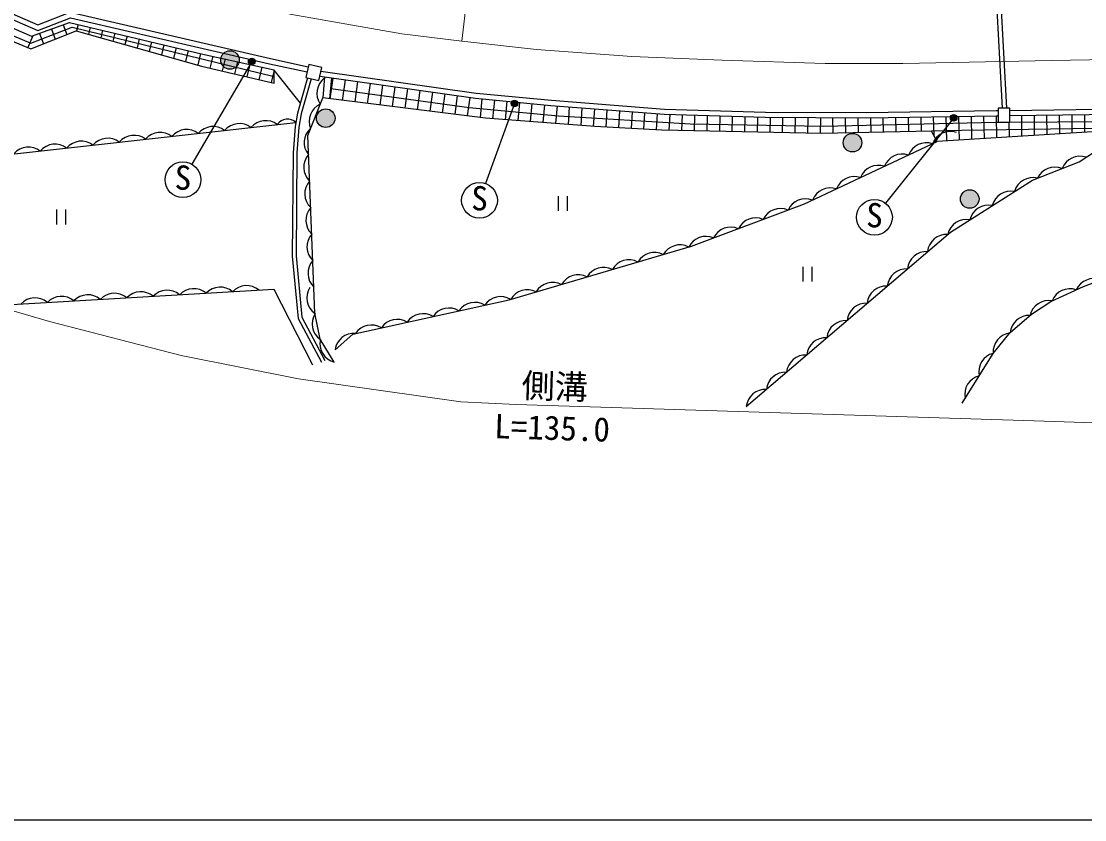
# Model space of a CAD drawing. Units: millimetres at full size, sheet at 1:1000; details may follow other scales. Extents: x 40000 to 680000, y 20000 to 380000.
# Drawn here: x 81760 to 162023, y 205000 to 265236 of the extents above; entities that cross this region are included whole.
import ezdxf
from ezdxf.enums import TextEntityAlignment as Align

# ---------------------------------------------------------------- set-up
doc = ezdxf.new("R2010")
doc.units = ezdxf.units.MM
doc.header["$LTSCALE"] = 1000
doc.linetypes.add('CHAIN', pattern=[18.5, 12, -1.5, 3.5, -1.5])
for name, color, linetype, lineweight in [('M-BGD', 7, 'Continuous', 25), ('M-BGD-EXST', 7, 'Continuous', 25), ('M-BMK', 2, 'CHAIN', 13), ('M-STR-HTXT', 7, 'Continuous', 13), ('M-TTL-BAND', 7, 'Continuous', 25)]:
    doc.layers.add(name, color=color, linetype=linetype, lineweight=lineweight)
doc.styles.add('ＭＳ ゴシック', font='')
doc.styles.get('ＭＳ ゴシック').set_extended_font_data('MS Gothic')

msp = doc.modelspace()

# ---------------------------------------------------------------- hatches: boundary and pattern name
at = {"layer": 'M-BGD'}
for points in [[(96811, 262313, -1), (98211, 262313, -0.41421), (97511, 261613, -0.41421)], [(104040, 257924, -1), (105440, 257924, -0.41421), (104740, 257224, -0.41421)], [(143797, 256077, -1), (145197, 256077, -0.41421), (144497, 255377, -0.41421)], [(152644, 251830, -1), (154044, 251830, -0.41421), (153344, 251130, -0.41421)]]:
    msp.add_hatch(color=256, dxfattribs=at).paths.add_polyline_path(points)
at = {"layer": 'M-BGD-EXST'}
for points in [[(99371, 262329, -1), (98932, 262090, -0.41421), (99031, 262429, -0.41421)], [(119212, 259158, -1), (118773, 258918, -0.41421), (118873, 259258, -0.41421)], [(152352, 258079, -1), (151912, 257840, -0.41421), (152012, 258179, -0.41421)]]:
    msp.add_hatch(color=256, dxfattribs=at).paths.add_polyline_path(points)

# ---------------------------------------------------------------- linework, layer by layer
at = {"layer": 'M-BGD'}
for p, q in [((155820, 258669), (155157, 271149)), ((156144, 258669), (155478, 271205)), ((84923, 264969), (85206, 264238)), ((86043, 264989), (85926, 264509)), ((82642, 264144), (82260, 263246)), ((83136, 264323), (83442, 263534)), ((84030, 264646), (84324, 263886)), ((86968, 264771), (86841, 264252)), ((87893, 264553), (87756, 263995)), ((88817, 264335), (88672, 263738)), ((89742, 264117), (89587, 263482)), ((90667, 263899), (90502, 263225)), ((91591, 263681), (91417, 262968)), ((92516, 263463), (92332, 262711)), ((93441, 263245), (93247, 262454)), ((94365, 263027), (94163, 262197)), ((95290, 262809), (95078, 261940)), ((96217, 262600), (95999, 261709)), ((97145, 262394), (96924, 261489)), ((98072, 262188), (97848, 261270)), ((99000, 261982), (98772, 261050)), ((99927, 261776), (99696, 260831)), ((100848, 261541), (100621, 260611)), ((100842, 260559), (100848, 261572)), ((102823, 259053), (100848, 261541)), ((104651, 261037), (104517, 259455)), ((105048, 259389), (105193, 260961)), ((105263, 260951), (105048, 259389)), ((106203, 260818), (105991, 259271)), ((107144, 260685), (106934, 259153)), ((108085, 260553), (107876, 259036)), ((109026, 260420), (108819, 258918)), ((109966, 260287), (109762, 258801)), ((110907, 260155), (110705, 258683)), ((111848, 260022), (111648, 258566)), ((112788, 259889), (112590, 258448)), ((113729, 259757), (113533, 258330)), ((114670, 259624), (114476, 258213)), ((115610, 259491), (115419, 258095)), ((116522, 259385), (116390, 257974)), ((117468, 259296), (117335, 257882)), ((118414, 259206), (118283, 257810)), ((119360, 259117), (119230, 257738)), ((120306, 259028), (120177, 257665)), ((121251, 258939), (121125, 257593)), ((122198, 258857), (122072, 257521)), ((123121, 258784), (123039, 257447)), ((124068, 258710), (123987, 257375)), ((125015, 258636), (124934, 257303)), ((125962, 258562), (125883, 257250)), ((126910, 258488), (126831, 257199)), ((127857, 258414), (127780, 257149)), ((128804, 258340), (128729, 257099)), ((129751, 258266), (129677, 257048)), ((130700, 258212), (130627, 257015)), ((131650, 258184), (131578, 256996)), ((132572, 258156), (132550, 256976)), ((133521, 258127), (133500, 256956)), ((134471, 258099), (134450, 256937)), ((135421, 258070), (135399, 256918)), ((136370, 258042), (136349, 256898)), ((137320, 258013), (137299, 256879)), ((138270, 257994), (138249, 256860)), ((139220, 257988), (139199, 256840)), ((140170, 257982), (140149, 256821)), ((141120, 257976), (141098, 256801)), ((142070, 257970), (142048, 256782)), ((142993, 257965), (143020, 256796)), ((143944, 257959), (143970, 256814)), ((144894, 257953), (144920, 256833)), ((145844, 257954), (145870, 256852)), ((146794, 257970), (146819, 256871)), ((147744, 257985), (147769, 256889)), ((148694, 258001), (148719, 256908)), ((149644, 258016), (149669, 256927)), ((150594, 258032), (150626, 256629)), ((151544, 258047), (151586, 256204)), ((152494, 258063), (152535, 256263)), ((153443, 258078), (153484, 256322)), ((154393, 258094), (154433, 256381)), ((155350, 258109), (155364, 256440)), ((157250, 258134), (157263, 256558)), ((158200, 258147), (158213, 256617)), ((159150, 258159), (159162, 256676)), ((160100, 258172), (160112, 256736)), ((161050, 258184), (161062, 256795)), ((162000, 258197), (162011, 256854)), ((156305, 257616), (156314, 256499)), ((122288, 252044), (122288, 250926)), ((122955, 252044), (122955, 250926)), ((84427, 251028), (84427, 249910)), ((85093, 251028), (85093, 249910)), ((140753, 246716), (140753, 245598)), ((141420, 246716), (141420, 245598))]:
    msp.add_line(p, q, dxfattribs=at)
for points in [[(68877, 270706), (83015, 264545), (85471, 265508), (100488, 262038), (103334, 261412)], [(69023, 271076), (83023, 264975), (85441, 265922), (100575, 262425), (103426, 261798)], [(68662, 270158), (82523, 264102), (85400, 265141), (95473, 262766), (100848, 261572)], [(68243, 269091), (82485, 263152), (85902, 264516), (95366, 261859), (100842, 260559)], [(68424, 269552), (82476, 263583), (85591, 264790), (100845, 261065)], [(68424, 269552), (82476, 263583), (85591, 264790), (100845, 261065)], [(103361, 260970), (102615, 258313), (102440, 257294), (102282, 255320), (102212, 247520), (102671, 242822), (104409, 239518)], [(103637, 260905), (102892, 258250), (102721, 257259), (102565, 255308), (102496, 247532), (102947, 242904), (104659, 239650)], [(104286, 261088), (116048, 259430), (121739, 258893), (130274, 258225), (137911, 257996), (145545, 257949), (155351, 258109), (155492, 258111)], [(104376, 261472), (116094, 259819), (121773, 259283), (130296, 258617), (137918, 258388), (145543, 258342), (155346, 258501), (155492, 258503)], [(105120, 260175), (115553, 258741), (122308, 258106), (132250, 257501), (142319, 257317), (155311, 257614), (155492, 257616)], [(105120, 260175), (115553, 258741), (122308, 258106), (132250, 257501), (142319, 257317), (155311, 257614), (155492, 257616)], [(105384, 239526), (104319, 241251), (103928, 243206), (103382, 256628), (104517, 259455)], [(181979, 257506), (165097, 256560), (164610, 257016), (150885, 256160), (150453, 256942), (142187, 256779), (130097, 257026), (125051, 257294), (116804, 257923), (104517, 259455)], [(156383, 258515), (166352, 258646), (181085, 258892), (183580, 258945)], [(156383, 258123), (166358, 258254), (181093, 258500), (183580, 258553)], [(181965, 257810), (175813, 257521), (164462, 257168), (152746, 256994), (150453, 256942)], [(181965, 257810), (175813, 257521), (164462, 257168), (152746, 256994), (150453, 256942)], [(152772, 236435), (155103, 240161), (156408, 241745), (158014, 243148), (159455, 244093), (161941, 245226), (172617, 249267), (174296, 249817), (186212, 252454), (184298, 258138)], [(156383, 257623), (167092, 257712), (181947, 258185)], [(156383, 257623), (167092, 257712), (181947, 258185)], [(63560, 257488), (76044, 254649), (102492, 257598)], [(105441, 240439), (106777, 241630), (118587, 244218), (132336, 248261), (140882, 251458), (150885, 256160)], [(136480, 236162), (151884, 249327), (158073, 253246), (161611, 254638), (164862, 256781)], [(79739, 243791), (100833, 245015), (103739, 239316)]]:
    msp.add_lwpolyline(points, dxfattribs=at)
for points in [[(103237, 260999), (104210, 260769), (104440, 261743), (103467, 261972)], [(155492, 257616), (156383, 257616), (156383, 258669), (155492, 258669)]]:
    msp.add_lwpolyline(points, close=True, dxfattribs=at)
for centre in [(97511, 262313), (104740, 257924), (144497, 256077), (153344, 251830)]:
    msp.add_circle(centre, 700, dxfattribs=at)
for centre, radius, start, end in [((105511, 259815), 1440, 127.00005, 214.94626), ((104920, 257676), 1440, 114.14022, 202.08643), ((100207, 256301), 1440, 52.38981, 140.33602), ((101857, 256913), 935, 47.14614, 145.57969), ((92256, 255414), 1440, 52.38981, 140.33602), ((94244, 255636), 1440, 52.38981, 140.33602), ((96231, 255857), 1440, 52.38981, 140.33602), ((98219, 256079), 1440, 52.38981, 140.33602), ((104503, 256082), 1397, 131.09525, 220.48617), ((151879, 255482), 1440, 71.20313, 159.14934), ((86293, 254749), 1440, 52.38981, 140.33602), ((88281, 254971), 1440, 52.38981, 140.33602), ((90268, 255192), 1440, 52.38981, 140.33602), ((150069, 254631), 1440, 71.20313, 159.14934), ((82318, 254306), 1440, 52.38981, 140.33602), ((84305, 254527), 1440, 52.38981, 140.33602), ((104517, 254218), 1440, 138.35643, 226.30264), ((148259, 253781), 1440, 71.20313, 159.14934), ((161662, 253615), 1440, 71.1261, 159.07231), ((146449, 252930), 1440, 71.20313, 159.14934), ((159766, 252798), 1440, 67.50595, 155.45216), ((104599, 252220), 1440, 138.35643, 226.30264), ((144639, 252079), 1440, 71.20313, 159.14934), ((158116, 252001), 1440, 76.14454, 164.09075), ((142829, 251228), 1440, 71.20313, 159.14934), ((156441, 250985), 1440, 78.37247, 166.31868), ((140947, 250405), 1440, 68.08684, 156.03305), ((154751, 249915), 1440, 78.37247, 166.31868), ((104680, 250221), 1440, 138.35643, 226.30264), ((139058, 249669), 1440, 66.53715, 154.48336), ((135311, 248268), 1440, 66.53715, 154.48336), ((137184, 248968), 1440, 66.53715, 154.48336), ((153090, 248841), 1440, 79.44479, 167.391), ((104761, 248223), 1440, 138.35643, 226.30264), ((133428, 247571), 1440, 66.10188, 154.04809), ((151597, 247718), 1440, 86.54577, 174.49198), ((131466, 246925), 1440, 62.41185, 150.35806), ((127629, 245797), 1440, 62.41185, 150.35806), ((129548, 246361), 1440, 62.41185, 150.35806), ((150077, 246419), 1440, 86.54577, 174.49198), ((104843, 246225), 1440, 138.35643, 226.30264), ((125710, 245233), 1440, 62.41185, 150.35806), ((148557, 245119), 1440, 86.54577, 174.49198), ((123791, 244668), 1440, 62.41185, 150.35806), ((162695, 244381), 1440, 67.91623, 155.86244), ((90781, 243394), 1440, 49.34945, 137.29565), ((92777, 243510), 1440, 49.34945, 137.29565), ((94774, 243626), 1440, 49.34945, 137.29565), ((96770, 243741), 1440, 49.34945, 137.29565), ((98767, 243857), 1440, 49.34945, 137.29565), ((104753, 244369), 1440, 147.3266, 235.27281), ((119954, 243540), 1440, 62.41185, 150.35806), ((121872, 244104), 1440, 62.41185, 150.35806), ((147036, 243820), 1440, 86.54577, 174.49198), ((160900, 243613), 1440, 70.50859, 158.4548), ((82794, 242930), 1440, 49.34945, 137.29565), ((84791, 243046), 1440, 49.34945, 137.29565), ((86787, 243162), 1440, 49.34945, 137.29565), ((88784, 243278), 1440, 49.34945, 137.29565), ((115995, 242589), 1440, 58.38803, 146.33424), ((117952, 243023), 1440, 58.62981, 146.57602), ((159299, 242727), 1440, 79.42933, 167.37554), ((114042, 242161), 1440, 58.38803, 146.33424), ((145516, 242521), 1440, 86.54577, 174.49198), ((105148, 242415), 1440, 147.5989, 235.54511), ((110135, 241305), 1440, 58.38803, 146.33424), ((112088, 241733), 1440, 58.38803, 146.33424), ((143995, 241221), 1440, 86.54577, 174.49198), ((157825, 241604), 1440, 87.28195, 175.22816), ((106842, 240272), 1410, 84.27676, 173.21301), ((108181, 240877), 1440, 58.38803, 146.33424), ((156554, 240293), 1440, 96.54345, 184.48966), ((105740, 240921), 1440, 167.7174, 255.66361), ((142475, 239922), 1440, 86.54577, 174.49198), ((140955, 238622), 1440, 86.54577, 174.49198), ((155464, 238784), 1440, 104.00742, 191.95363), ((139434, 237323), 1440, 86.54577, 174.49198), ((154404, 237088), 1440, 104.00742, 191.95363), ((137914, 236024), 1440, 86.54577, 174.49198)]:
    msp.add_arc(centre, radius, start, end, dxfattribs=at)
at = {"layer": 'M-BGD-EXST'}
for p, q in [((99151, 262209), (94640, 254451)), ((118992, 259038), (116806, 252997)), ((152132, 257959), (146993, 251502))]:
    msp.add_line(p, q, dxfattribs=at)
for centre, radius in [((99151, 262209), 250), ((118992, 259038), 250), ((152132, 257959), 250), ((93961, 253284), 1350), ((116346, 251727), 1350), ((146153, 250446), 1350)]:
    msp.add_circle(centre, radius, dxfattribs=at)
at = {"layer": 'M-BMK'}
msp.add_lwpolyline([(70764, 275511), (85148, 270331), (87692, 269413), (95712, 267168), (102176, 265756), (110493, 264292), (115002, 263736), (120635, 263115), (127850, 262590), (134666, 262308), (142444, 262039), (148289, 262044), (159548, 262281), (168920, 262460), (186828, 262726), (202846, 263690), (206748, 264090), (214130, 265015), (229240, 267604), (241679, 270402), (253081, 273394), (261866, 275875)], dxfattribs=at)
at = {"layer": 'M-STR-HTXT'}
msp.add_line((115002, 263736), (118363, 291802), dxfattribs=at)
msp.add_lwpolyline([(60228, 249466), (83888, 242584), (93832, 240033), (102683, 238268), (114944, 236533), (119118, 236318), (158202, 235105), (204152, 233548)], dxfattribs=at)
at = {"layer": 'M-TTL-BAND'}
msp.add_line((40000, 205000), (579000, 205000), dxfattribs=at)

# ---------------------------------------------------------------- texts
at = {"layer": 'M-BGD-EXST', "style": 'ＭＳ ゴシック'}
for p in [(93306, 251992), (115691, 250435), (145497, 249153)]:
    msp.add_text('S', height=1833, rotation=358.508, dxfattribs=at).set_placement(p, align=Align.BOTTOM_LEFT)
at = {"layer": 'M-STR-HTXT', "style": 'ＭＳ ゴシック'}
for s, p in [('側溝', (119483, 236307)), ('L=135.0', (117420, 233237))]:
    msp.add_text(s, height=1833, rotation=358.221, dxfattribs=at).set_placement(p, align=Align.BOTTOM_LEFT)

doc.saveas('drawing.dxf')
